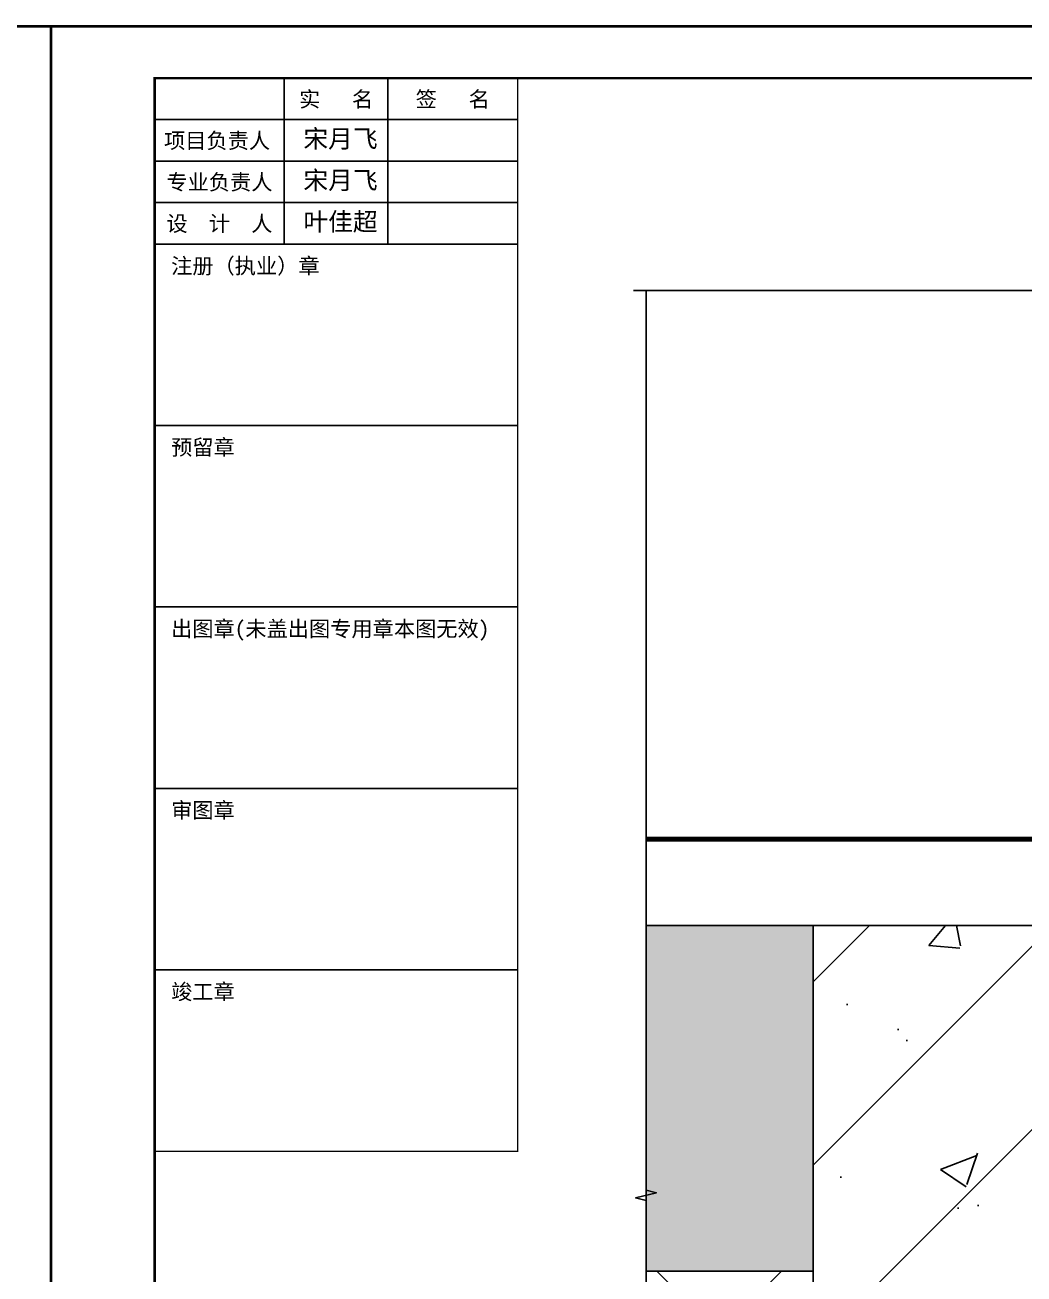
# Model space of a CAD drawing. Extents: x -160106 to 966792, y -663931 to 1550022.
# Drawn here: x -80730 to -80152, y -86287 to -85564 of the extents above; entities that cross this region are included whole.
import ezdxf
from ezdxf.enums import TextEntityAlignment as Align
from ezdxf.xclip import XClip

# ---------------------------------------------------------------- set-up
doc = ezdxf.new("R2010")
doc.units = 0
doc.linetypes.add('ZN-CENTER', pattern=[2, 1.25, -0.25, 0.25, -0.25])
doc.linetypes.add('ZN-DASH', pattern=[0.35, 0.25, -0.1])
for name, color, linetype in [('!ZN6-轴线-1', 1, 'ZN-CENTER'), ('0-cxFrame', 155, 'Continuous'), ('20剖面图$0$A-HATCH-1', 252, 'Continuous'), ('20剖面图$0$AS-COLN', 6, 'Continuous'), ('20剖面图$0$COLUMN', 9, 'Continuous'), ('20剖面图$0$PUB_HATCH', 8, 'Continuous'), ('3符号', 173, 'Continuous'), ('qianming', 155, 'Continuous')]:
    doc.layers.add(name, color=color, linetype=linetype)
doc.layers.add('0-cxText', color=131, linetype='Continuous', lineweight=25)
doc.styles.add('cx_biaoti', font='')
doc.styles.add('cx_tuming', font='simhei.ttf')
doc.styles.add('cx_tuqian1', font='')
doc.styles.add('图框宋体', font='', dxfattribs={"width": 0.75})
doc.styles.add('黑体', font='simhei.ttf', dxfattribs={"height": 12})
doc.styles.get('cx_biaoti').set_extended_font_data('SimSun')
doc.styles.get('cx_tuqian1').set_extended_font_data('SimSun')
doc.styles.get('图框宋体').set_extended_font_data('SimSun')

# ---------------------------------------------------------------- blocks, each defined once
blk = doc.blocks.new('zjcx_lan_xinxi(Dragon)')
for p, q in [((7000, -3200), (0, -3200)), ((7000, -6700), (0, -6700)), ((7000, -10200), (0, -10200)), ((7000, -13700), (0, -13700)), ((7000, -17200), (0, -17200))]:
    blk.add_line(p, q)
at = {"const_width": 25}
blk.add_lwpolyline([(0, -20700), (7000, -20700), (7000, 0), (0, 0)], close=True, dxfattribs=at)
for points in [[(2500, -3200), (2500, 0)], [(4500, -3200), (4500, 0)], [(0, -800), (7000, -800)], [(0, -1600), (7000, -1600)], [(0, -2400), (7000, -2400)]]:
    blk.add_lwpolyline(points)
for points in [[(7000, -3200), (7000, 0)], [(0, -3200), (7000, -3200)], [(0, -20700), (7000, -20700), (7000, -3200)], [(0, -20700), (7000, -20700)]]:
    blk.add_lwpolyline(points, dxfattribs=at)
at = {"style": '图框宋体'}
for s, p in [('实   名', (3500, -400)), ('签   名', (5750, -400)), ('项目负责人', (1204, -1200)), ('专业负责人', (1250, -2000)), ('设  计  人', (1250, -2800))]:
    blk.add_text(s, height=300, dxfattribs=at).set_placement(p, align=Align.MIDDLE)
for s, p in [('注册（执业）章', (318, -3771)), ('预留章', (318, -7271)), ('出图章(未盖出图专用章本图无效)', (318, -10771)), ('审图章', (318, -14271)), ('竣工章', (318, -17771))]:
    blk.add_text(s, height=300, dxfattribs=at).set_placement(p)
blk = doc.blocks.new('T-信息(Dragon)')
at = {"layer": '0-cxFrame'}
blk.add_blockref('zjcx_lan_xinxi(Dragon)', (0, 0), dxfattribs=at)
at = {"layer": 'qianming', "color": 3, "style": 'cx_biaoti'}
for s, p in [('宋月飞', (3585, -1168)), ('宋月飞', (3585, -1968)), ('叶佳超', (3585, -2768))]:
    blk.add_text(s, height=350, dxfattribs=at).set_placement(p, align=Align.MIDDLE_CENTER)
blk = doc.blocks.new('TK22.A2 L(Dragon)')
at = {"layer": '0-cxFrame', "color": 7, "const_width": 0.5}
blk.add_lwpolyline([(0, 0), (-594, 0), (-594, 420), (0, 420)], close=True, dxfattribs=at)
at = {"layer": '0-cxFrame', "const_width": 0.5}
blk.add_lwpolyline([(-80, 10), (-574, 10), (-574, 410), (-80, 410)], close=True, dxfattribs=at)
at = {"layer": '0-cxFrame', "xscale": 0.01, "yscale": 0.01, "zscale": 0.01}
blk.add_blockref('T-信息(Dragon)', (-574, 410), dxfattribs=at)
at = {"style": '黑体', "flags": 4}
blk.add_attdef('图幅', text='', height=3.3, dxfattribs=at).set_placement((-40, 3), align=Align.RIGHT)
at = {"layer": '0-cxText', "flags": 4}
for tag, height, style, p in [('建设单位', 3.5, 'cx_tuming', (-45, 240)), ('项目名称', 3.5, 'cx_tuming', (-45, 210)), ('子项名称', 3.5, 'cx_tuming', (-45, 180)), ('工程编号', 3.3, 'cx_tuqian1', (-35, 165)), ('图名1', 3.5, 'cx_tuming', (-45, 87)), ('图名2', 3.5, 'cx_tuming', (-45, 79)), ('图名3', 3.5, 'cx_tuming', (-45, 71)), ('出图日期', 3.3, 'cx_tuqian1', (-39, 60)), ('专业', 3.3, 'cx_tuqian1', (-55, 52)), ('图号', 3.3, 'cx_tuqian1', (-55, 44)), ('版次', 3.3, 'cx_tuqian1', (-20, 44))]:
    blk.add_attdef(tag, text='', height=height, dxfattribs=dict(at, style=style)).set_placement(p, align=Align.MIDDLE)
at = {"layer": 'Defpoints', "color": 6, "flags": 4}
for tag, height, style, p in [('tufu', 3.3, '黑体', (-12, 12)), ('dwfname', 4, 'cx_tuqian1', (-80, 3))]:
    blk.add_attdef(tag, text='', height=height, dxfattribs=dict(at, style=style)).set_placement(p, align=Align.RIGHT)
blk = doc.blocks.new('20剖面图$0$$LinePat$素土夯实')
at = {"color": 0}
for p, q in [((0, -210), (210, 0)), ((120, -300), (420, 0)), ((420, 0), (607.5, -187.5)), ((495, -300), (795, 0)), ((615, 0), (705, -90)), ((315, -105), (502.5, -292.5)), ((210, -210), (300, -300)), ((705, -300), (795, -210))]:
    blk.add_line(p, q, dxfattribs=at)
blk = doc.blocks.new('20250828132035')
at = {"layer": '20剖面图$0$A-HATCH-1'}
h = blk.add_hatch(dxfattribs=at)
h.set_pattern_fill('混凝土', color=256, scale=50)
h.set_pattern_definition([(50, (1654310.4, -568157.45), (358.63009, -31.376067), [37.5, -412.5]), (355, (1654310.4, -568157.45), (-69.37567, 376.09607), [30, -330]), (100.4514, (1654340.3, -568160.07), (289.25469, 344.71977), [31.870095, -350.571056]), (46.1842, (1654310.4, -568057.45), (533.62052, -82.75951), [56.25, -618.75]), (96.6356, (1654354.87, -568064.35), (467.33135, 487.05894), [47.80514, -525.8565]), (351.1842, (1654310.4, -568057.45), (467.33097, 487.0593), [45, -495]), (21, (1654360.4, -568082.45), (298.453526, -201.309445), [37.5, -412.5]), (326, (1654360.4, -568082.45), (121.657666, 362.57502), [30, -330]), (71.4514, (1654385.27, -568099.23), (420.111314, 161.26525), [31.870095, -350.571056]), (37.5, (1654310.4, -568157.45), (6.079928, 166.446927), [0, -326, 0, -335, 0, -331.25]), (7.5, (1654310.4, -568157.45), (131.534769, 197.205856), [0, -191, 0, -318.5, 0, -126.25]), (327.5, (1654198.9, -568157.45), (266.911218, -11.277436), [0, -125, 0, -390, 0, -517.5]), (317.5, (1654148.9, -568157.45), (291.593085, 50.05249), [0, -162.5, 0, -259, 0, -367.5])])
h.paths.add_polyline_path([(-15000, -200), (0, -200), (0, 0), (-15000, 0)])
at = {"layer": '20剖面图$0$PUB_HATCH'}
h = blk.add_hatch(dxfattribs=at)
h.set_pattern_fill('钢筋混凝土', color=256, scale=30, style=0)
h.set_pattern_definition([(45, (1654310.4, -568207.45), (-53.0330086, 53.0330086), []), (50, (1654310.4, -568207.45), (215.178055, -18.82564), [22.5, -247.5]), (355, (1654310.4, -568207.45), (-41.6254, 225.65764), [18, -198]), (100.4514, (1654328.33, -568209.02), (173.552815, 206.831863), [19.122057, -210.342634]), (46.1842, (1654310.4, -568147.45), (320.172315, -49.655704), [33.75, -371.25]), (96.6356, (1654337.08, -568151.6), (280.39881, 292.23536), [28.683086, -315.5139]), (351.1842, (1654310.4, -568147.45), (280.398584, 292.23558), [27, -297]), (21, (1654340.4, -568162.45), (179.072116, -120.785667), [22.5, -247.5]), (326, (1654340.4, -568162.45), (72.9946, 217.545014), [18, -198]), (71.4514, (1654355.32, -568172.52), (252.066789, 96.75915), [19.122057, -210.342634]), (37.5, (1654310.4, -568207.45), (3.6479566, 99.868156), [0, -195.6, 0, -201, 0, -198.75]), (7.5, (1654310.4, -568207.45), (78.920861, 118.3235136), [0, -114.6, 0, -191.1, 0, -75.75]), (327.5, (1654243.5, -568207.45), (160.146731, -6.7664615), [0, -75, 0, -234, 0, -310.5]), (317.5, (1654213.5, -568207.45), (174.955851, 30.031495), [0, -97.5, 0, -155.4, 0, -220.5])])
h.paths.add_polyline_path([(300, 0), (0, 0), (0, -587.45), (300, -587.45)])
at = {"color": 4, "linetype": 'ZN-DASH', "ltscale": 30, "const_width": 3, "elevation": 0}
blk.add_lwpolyline([(455.54, 36.53), (455.54, 50), (-1126.38, 50)], dxfattribs=at)
at = {"layer": '20剖面图$0$AS-COLN', "color": 1}
for q in [(600, 0), (0, -587.45)]:
    blk.add_line((0, 0), q, dxfattribs=at)
at = {"layer": '20剖面图$0$AS-COLN'}
blk.add_lwpolyline([(-15300, -200), (0, -200), (0, 0), (-15300, 0)], dxfattribs=at)
at = {"layer": '20剖面图$0$COLUMN'}
blk.add_line((200, 50), (-600, 50), dxfattribs=at)
at = {"layer": '20剖面图$0$A-HATCH-1', "xscale": 0.4004620719068419, "yscale": 0.4, "zscale": 0.4}
blk.add_blockref('20剖面图$0$$LinePat$素土夯实', (-336.73, -200), dxfattribs=at)

msp = doc.modelspace()

# ---------------------------------------------------------------- block references
at = {"ltscale": 50}
ref = msp.add_blockref('20250828132035', (-80273.87, -86085.54), dxfattribs=at)
XClip(ref).set_block_clipping_path([(-96.7647989804, -640.091455574), (814.8825443383, 367.4414649424)])
at = {"layer": '0-cxFrame', "xscale": 3, "yscale": 3, "zscale": 3}
msp.add_blockref('TK22.A2 L(Dragon)', (-80714.94, -86825.19), dxfattribs=at)

# ---------------------------------------------------------------- next in the draw order: linework, layer by layer
at = {"layer": '!ZN6-轴线-1', "linetype": 'ZN-CENTER', "ltscale": 20}
msp.add_line((-79274.03, -86035.54), (-80370.63, -86035.54), dxfattribs=at)
at = {"layer": '3符号'}
for points in [[(-80377.83, -85718.1), (-80010.28, -85718.1), (-80008.78, -85712.1), (-80005.78, -85724.1), (-80004.28, -85718.1), (-79636.73, -85718.1)], [(-80370.63, -85718.1), (-80370.63, -86238.65), (-80364.63, -86240.15), (-80376.63, -86243.15), (-80370.63, -86244.65), (-80370.63, -86725.63)]]:
    msp.add_lwpolyline(points, dxfattribs=at)

# ---------------------------------------------------------------- next in the draw order: block references
at = {"layer": '0-cxFrame', "xscale": 3, "yscale": 3, "zscale": 3}
msp.add_blockref('TK22.A2 L(Dragon)', (-78932.94, -86825.19), dxfattribs=at)

doc.saveas('drawing.dxf')
